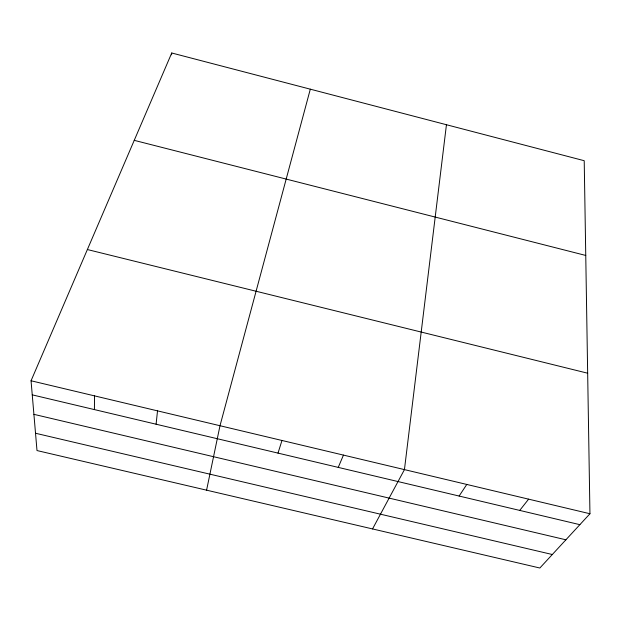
<?xml version="1.0" encoding="UTF-8"?>
<svg xmlns="http://www.w3.org/2000/svg" width="621" height="621" viewBox="0 0 621 621"><rect width="100%" height="100%" fill="white"/><g stroke="black" fill="none" stroke-linecap="round" stroke-linejoin="round"><path stroke-width="0.93" d="M94.415 409.588L94.539 395.88M171.582 54.811L171.738 52.987L584.214 160.707L589.95 513.746L539.851 568.013L36.996 450.559L31.05 380.774L171.738 52.987M156.096 424.213L157.517 410.861M446.445 124.728L404.442 469.616L372.538 528.937M206.583 490.171L219.997 425.727L310.314 89.176M278.006 453.113L281.973 440.475M338.243 467.388L343.452 455.1M459.121 496.047L466.782 484.442M519.73 510.415L528.618 499.152M35.521 433.248L552.317 554.514M33.914 414.339L565.902 539.796M31.05 380.774L589.95 513.746M32.253 394.855L579.867 524.667M87.375 249.541L587.668 373.205M134.237 140.346L585.75 255.448"/></g></svg>
